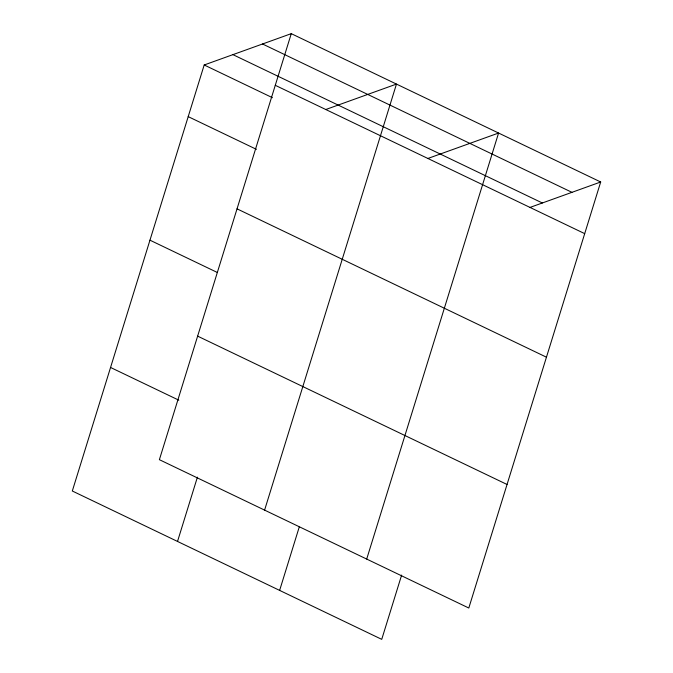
<?xml version="1.0" encoding="UTF-8"?>
<svg xmlns="http://www.w3.org/2000/svg" width="673" height="673" viewBox="0 0 673 673"><rect width="100%" height="100%" fill="white"/><g stroke="black" fill="none" stroke-linecap="round" stroke-linejoin="round"><path stroke-width="1.01" d="M291.266 33.65L159.383 459.676L468.803 608.022L600.686 181.996L291.266 33.65L204.197 64.978L72.314 491.004L381.734 639.35L401.638 575.07M177.521 541.445L197.416 477.157M264.59 510.117L396.464 84.083L325.682 109.556M279.632 590.398L299.216 527.119M366.692 559.07L498.575 133.044L427.784 158.508M529.895 207.461L600.686 181.996M262.529 43.989L571.949 192.335M232.925 54.639L542.345 202.985M275.274 85.303L584.694 233.64M204.197 64.978L272.439 97.694M188.204 116.631L256.447 149.347M237.031 208.84L546.451 357.186M149.961 240.177L217.253 272.439M197.626 336.13L507.047 484.476M110.557 367.458L178.799 400.174"/></g></svg>
